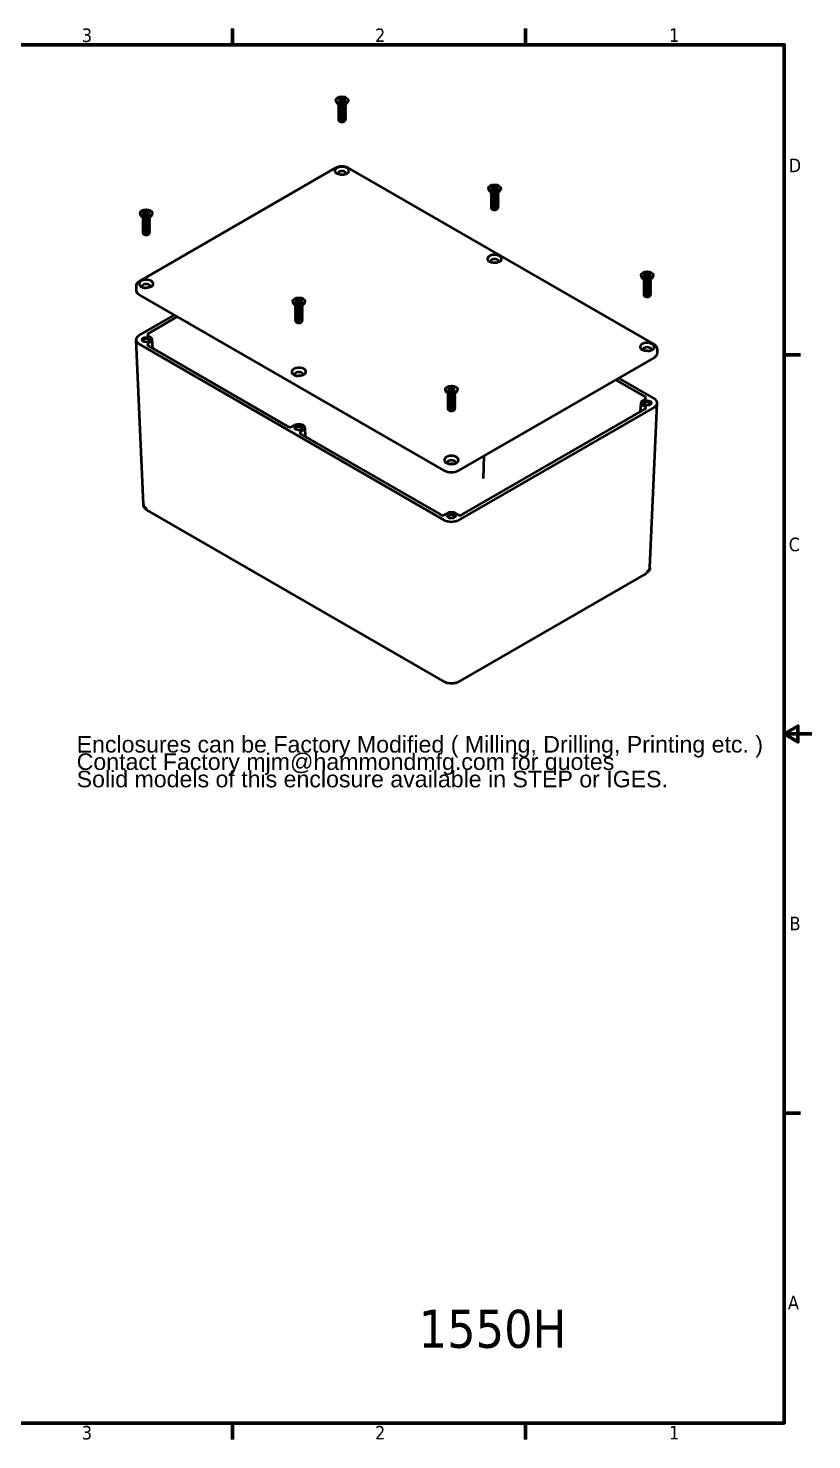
# Model space of a CAD drawing. Header units: millimetres. Extents: x 3 to 1148, y 20 to 725.
# Drawn here: x 763 to 1148, y 26 to 719 of the extents above; entities that cross this region are included whole.
import ezdxf

# ---------------------------------------------------------------- set-up
doc = ezdxf.new("R2010")
doc.units = ezdxf.units.MM
doc.header["$LTSCALE"] = 1.333333
for name, color, linetype, lineweight in [('Border (ANSI)', 7, 'Continuous', 70), ('Symbol (ANSI)', 7, 'Continuous', 25), ('Visible (ANSI)', 7, 'Continuous', 50)]:
    doc.layers.add(name, color=color, linetype=linetype, lineweight=lineweight)
doc.styles.add('Note Text (ANSI)', font='TAHOMA.TTF')

# ---------------------------------------------------------------- blocks, each defined once
blk = doc.blocks.new('Borders Default Border')
at = {"layer": 'Border (ANSI)'}
for p, q in [((647.7, 533.4), (647.7, 539.42)), ((755.65, 533.4), (755.65, 539.42)), ((850.9, 419.1), (856.92, 419.1)), ((850.9, 139.7), (856.92, 139.7)), ((647.7, 25.4), (647.7, 19.38)), ((755.65, 25.4), (755.65, 19.38))]:
    blk.add_line(p, q, dxfattribs=at)
at = {"layer": 'Border (ANSI)', "flags": 128}
for points in [[(12.7, 25.4), (12.7, 533.4), (850.9, 533.4), (850.9, 25.4), (12.7, 25.4)], [(861.06, 279.4), (850.9, 279.4), (855.98, 282.33), (855.98, 276.47), (850.9, 279.4)]]:
    blk.add_lwpolyline(points, dxfattribs=at)
at = {"layer": 'Border (ANSI)', "char_height": 5, "attachment_point": 7, "style": 'Note Text (ANSI)'}
for s, insert in [('3', (592.17, 534.31)), ('2', (700.16, 534.42)), ('1', (808.5, 534.42)), ('D', (852.58, 486.45)), ('C', (852.57, 346.66)), ('B', (852.89, 207.05)), ('A', (852.29, 67.35)), ('3', (592.17, 19.28)), ('2', (700.16, 19.38)), ('1', (808.5, 19.38))]:
    blk.add_mtext(s, dxfattribs=dict(at, insert=insert))

msp = doc.modelspace()

# ---------------------------------------------------------------- linework, layer by layer
at = {"layer": 'Visible (ANSI)'}
for p, q in [((914.316, 683.993), (914.316, 683.581)), ((915.975, 681.756), (914.949, 682.516)), ((915.559, 684.636), (916.202, 685.007)), ((916.672, 683.993), (915.559, 684.636)), ((915.559, 683.35), (916.672, 683.993)), ((916.202, 682.978), (915.559, 683.35)), ((915.616, 681.706), (915.616, 681.553)), ((915.616, 681.227), (915.616, 681.074)), ((915.616, 680.747), (915.616, 680.594)), ((915.616, 680.267), (915.616, 680.114)), ((915.616, 679.788), (915.616, 679.634)), ((916.202, 685.007), (917.316, 684.364)), ((916.202, 685.007), (916.611, 684.028)), ((917.316, 683.621), (916.202, 682.978)), ((916.79, 683.318), (916.672, 683.993)), ((916.706, 683.801), (916.885, 683.372)), ((917.316, 684.364), (918.429, 685.007)), ((917.316, 684.364), (917.316, 683.621)), ((918.429, 682.978), (917.316, 683.621)), ((917.926, 683.801), (917.747, 683.372)), ((917.841, 683.318), (917.959, 683.993)), ((919.073, 684.636), (917.959, 683.993)), ((917.959, 683.993), (919.073, 683.35)), ((918.429, 685.007), (918.02, 684.028)), ((918.429, 685.007), (919.073, 684.636)), ((919.073, 683.35), (918.429, 682.978)), ((918.657, 681.756), (919.682, 682.516)), ((919.016, 681.706), (919.016, 681.553)), ((919.016, 681.227), (919.016, 681.074)), ((919.016, 680.747), (919.016, 680.594)), ((919.016, 680.267), (919.016, 680.114)), ((919.016, 679.788), (919.016, 679.634)), ((920.316, 683.993), (920.316, 683.581)), ((915.616, 679.308), (915.616, 679.155)), ((915.616, 678.828), (915.616, 678.675)), ((915.616, 678.349), (915.616, 678.195)), ((915.616, 677.869), (915.616, 677.716)), ((915.616, 677.389), (915.616, 677.236)), ((915.616, 676.91), (915.616, 676.756)), ((915.616, 676.43), (915.616, 676.277)), ((915.616, 675.95), (915.616, 675.797)), ((915.616, 675.47), (915.616, 675.317)), ((915.616, 674.991), (915.616, 674.838)), ((915.616, 674.511), (915.616, 674.358)), ((919.016, 679.308), (919.016, 679.155)), ((919.016, 678.828), (919.016, 678.675)), ((919.016, 678.349), (919.016, 678.195)), ((919.016, 677.869), (919.016, 677.716)), ((919.016, 677.389), (919.016, 677.236)), ((919.016, 676.91), (919.016, 676.756)), ((919.016, 676.43), (919.016, 676.277)), ((919.016, 675.95), (919.016, 675.797)), ((919.016, 675.47), (919.016, 675.317)), ((919.016, 674.991), (919.016, 674.838)), ((919.016, 674.511), (919.016, 674.358)), ((914.195, 650.755), (818.106, 595.278)), ((1070.266, 564.251), (920.436, 650.755)), ((989.269, 640.718), (989.269, 640.306)), ((990.928, 638.482), (989.903, 639.242)), ((990.512, 641.361), (991.155, 641.733)), ((991.626, 640.718), (990.512, 641.361)), ((990.512, 640.075), (991.626, 640.718)), ((991.155, 639.704), (990.512, 640.075)), ((990.569, 638.432), (990.569, 638.279)), ((991.155, 641.733), (992.269, 641.09)), ((991.155, 641.733), (991.564, 640.754)), ((992.269, 640.347), (991.155, 639.704)), ((991.744, 640.043), (991.626, 640.718)), ((991.659, 640.527), (991.838, 640.098)), ((992.269, 641.09), (993.383, 641.733)), ((992.269, 641.09), (992.269, 640.347)), ((993.383, 639.704), (992.269, 640.347)), ((992.879, 640.527), (992.7, 640.098)), ((992.794, 640.043), (992.913, 640.718)), ((994.026, 641.361), (992.913, 640.718)), ((992.913, 640.718), (994.026, 640.075)), ((993.383, 641.733), (992.974, 640.754)), ((993.383, 641.733), (994.026, 641.361)), ((994.026, 640.075), (993.383, 639.704)), ((993.61, 638.482), (994.635, 639.242)), ((993.969, 638.432), (993.969, 638.279)), ((995.269, 640.718), (995.269, 640.306)), ((990.569, 637.952), (990.569, 637.799)), ((990.569, 637.473), (990.569, 637.319)), ((990.569, 636.993), (990.569, 636.84)), ((990.569, 636.513), (990.569, 636.36)), ((990.569, 636.034), (990.569, 635.88)), ((990.569, 635.554), (990.569, 635.401)), ((990.569, 635.074), (990.569, 634.921)), ((990.569, 634.595), (990.569, 634.441)), ((990.569, 634.115), (990.569, 633.962)), ((990.569, 633.635), (990.569, 633.482)), ((990.569, 633.156), (990.569, 633.002)), ((990.569, 632.676), (990.569, 632.523)), ((990.569, 632.196), (990.569, 632.043)), ((990.569, 631.716), (990.569, 631.563)), ((990.569, 631.237), (990.569, 631.084)), ((993.969, 637.952), (993.969, 637.799)), ((993.969, 637.473), (993.969, 637.319)), ((993.969, 636.993), (993.969, 636.84)), ((993.969, 636.513), (993.969, 636.36)), ((993.969, 636.034), (993.969, 635.88)), ((993.969, 635.554), (993.969, 635.401)), ((993.969, 635.074), (993.969, 634.921)), ((993.969, 634.595), (993.969, 634.441)), ((993.969, 634.115), (993.969, 633.962)), ((993.969, 633.635), (993.969, 633.482)), ((993.969, 633.156), (993.969, 633.002)), ((993.969, 632.676), (993.969, 632.523)), ((993.969, 632.196), (993.969, 632.043)), ((993.969, 631.716), (993.969, 631.563)), ((993.969, 631.237), (993.969, 631.084)), ((818.149, 628.471), (818.149, 628.059)), ((819.808, 626.234), (818.783, 626.994)), ((819.392, 629.114), (820.036, 629.485)), ((820.506, 628.471), (819.392, 629.114)), ((819.392, 627.828), (820.506, 628.471)), ((820.036, 627.456), (819.392, 627.828)), ((819.449, 626.185), (819.449, 626.031)), ((819.449, 625.705), (819.449, 625.552)), ((819.449, 625.225), (819.449, 625.072)), ((819.449, 624.746), (819.449, 624.592)), ((820.036, 629.485), (821.149, 628.842)), ((820.036, 629.485), (820.445, 628.506)), ((821.149, 628.099), (820.036, 627.456)), ((820.624, 627.796), (820.506, 628.471)), ((820.539, 628.28), (820.718, 627.851)), ((821.149, 628.842), (822.263, 629.485)), ((821.149, 628.842), (821.149, 628.099)), ((822.263, 627.456), (821.149, 628.099)), ((821.759, 628.28), (821.58, 627.851)), ((821.675, 627.796), (821.793, 628.471)), ((822.906, 629.114), (821.793, 628.471)), ((821.793, 628.471), (822.906, 627.828)), ((822.263, 629.485), (821.854, 628.506)), ((822.263, 629.485), (822.906, 629.114)), ((822.906, 627.828), (822.263, 627.456)), ((822.49, 626.234), (823.516, 626.994)), ((822.849, 626.185), (822.849, 626.031)), ((822.849, 625.705), (822.849, 625.552)), ((822.849, 625.225), (822.849, 625.072)), ((822.849, 624.746), (822.849, 624.592)), ((824.149, 628.471), (824.149, 628.059)), ((819.449, 624.266), (819.449, 624.113)), ((819.449, 623.786), (819.449, 623.633)), ((819.449, 623.307), (819.449, 623.153)), ((819.449, 622.827), (819.449, 622.674)), ((819.449, 622.347), (819.449, 622.194)), ((819.449, 621.867), (819.449, 621.714)), ((819.449, 621.388), (819.449, 621.235)), ((819.449, 620.908), (819.449, 620.755)), ((819.449, 620.428), (819.449, 620.275)), ((819.449, 619.949), (819.449, 619.795)), ((819.449, 619.469), (819.449, 619.316)), ((819.449, 618.989), (819.449, 618.836)), ((822.849, 624.266), (822.849, 624.113)), ((822.849, 623.786), (822.849, 623.633)), ((822.849, 623.307), (822.849, 623.153)), ((822.849, 622.827), (822.849, 622.674)), ((822.849, 622.347), (822.849, 622.194)), ((822.849, 621.867), (822.849, 621.714)), ((822.849, 621.388), (822.849, 621.235)), ((822.849, 620.908), (822.849, 620.755)), ((822.849, 620.428), (822.849, 620.275)), ((822.849, 619.949), (822.849, 619.795)), ((822.849, 619.469), (822.849, 619.316)), ((822.849, 618.989), (822.849, 618.836)), ((1064.222, 598), (1064.222, 597.588)), ((1065.465, 598.643), (1066.109, 599.014)), ((1066.579, 598), (1065.465, 598.643)), ((1065.465, 597.357), (1066.579, 598)), ((1066.109, 596.985), (1065.465, 597.357)), ((1066.109, 599.014), (1067.222, 598.371)), ((1066.109, 599.014), (1066.518, 598.035)), ((1067.222, 597.628), (1066.109, 596.985)), ((1066.697, 597.325), (1066.579, 598)), ((1066.612, 597.808), (1066.792, 597.379)), ((1067.222, 598.371), (1068.336, 599.014)), ((1067.222, 598.371), (1067.222, 597.628)), ((1068.336, 596.985), (1067.222, 597.628)), ((1067.832, 597.808), (1067.653, 597.379)), ((1067.748, 597.325), (1067.866, 598)), ((1068.98, 598.643), (1067.866, 598)), ((1067.866, 598), (1068.98, 597.357)), ((1068.336, 599.014), (1067.927, 598.035)), ((1068.336, 599.014), (1068.98, 598.643)), ((1068.98, 597.357), (1068.336, 596.985)), ((1070.222, 598), (1070.222, 597.588)), ((816.23, 592.458), (816.15, 590.683)), ((1065.881, 595.763), (1064.856, 596.523)), ((1065.522, 595.713), (1065.522, 595.56)), ((1065.522, 595.234), (1065.522, 595.081)), ((1065.522, 594.754), (1065.522, 594.601)), ((1065.522, 594.274), (1065.522, 594.121)), ((1065.522, 593.795), (1065.522, 593.641)), ((1065.522, 593.315), (1065.522, 593.162)), ((1065.522, 592.835), (1065.522, 592.682)), ((1065.522, 592.356), (1065.522, 592.202)), ((1065.522, 591.876), (1065.522, 591.723)), ((1065.522, 591.396), (1065.522, 591.243)), ((1065.522, 590.917), (1065.522, 590.763)), ((1065.522, 590.437), (1065.522, 590.284)), ((1065.522, 589.957), (1065.522, 589.804)), ((1068.563, 595.763), (1069.589, 596.523)), ((1068.922, 595.713), (1068.922, 595.56)), ((1068.922, 595.234), (1068.922, 595.081)), ((1068.922, 594.754), (1068.922, 594.601)), ((1068.922, 594.274), (1068.922, 594.121)), ((1068.922, 593.795), (1068.922, 593.641)), ((1068.922, 593.315), (1068.922, 593.162)), ((1068.922, 592.835), (1068.922, 592.682)), ((1068.922, 592.356), (1068.922, 592.202)), ((1068.922, 591.876), (1068.922, 591.723)), ((1068.922, 591.396), (1068.922, 591.243)), ((1068.922, 590.917), (1068.922, 590.763)), ((1068.922, 590.437), (1068.922, 590.284)), ((1068.922, 589.957), (1068.922, 589.804)), ((967.522, 502.017), (817.612, 588.567)), ((893.103, 585.196), (893.103, 584.785)), ((894.762, 582.96), (893.736, 583.72)), ((894.345, 585.839), (894.989, 586.211)), ((895.459, 585.196), (894.345, 585.839)), ((894.345, 584.553), (895.459, 585.196)), ((894.989, 584.182), (894.345, 584.553)), ((894.403, 582.91), (894.403, 582.757)), ((894.989, 586.211), (896.103, 585.568)), ((894.989, 586.211), (895.398, 585.232)), ((896.103, 584.825), (894.989, 584.182)), ((895.577, 584.522), (895.459, 585.196)), ((895.493, 585.005), (895.672, 584.576)), ((896.103, 585.568), (897.216, 586.211)), ((896.103, 585.568), (896.103, 584.825)), ((897.216, 584.182), (896.103, 584.825)), ((896.713, 585.005), (896.533, 584.576)), ((896.628, 584.522), (896.746, 585.196)), ((897.86, 585.839), (896.746, 585.196)), ((896.746, 585.196), (897.86, 584.553)), ((897.216, 586.211), (896.807, 585.232)), ((897.216, 586.211), (897.86, 585.839)), ((897.86, 584.553), (897.216, 584.182)), ((897.443, 582.96), (898.469, 583.72)), ((897.803, 582.91), (897.803, 582.757)), ((899.103, 585.196), (899.103, 584.785)), ((1065.522, 589.477), (1065.522, 589.324)), ((1065.522, 588.998), (1065.522, 588.845)), ((1065.522, 588.518), (1065.522, 588.365)), ((1068.922, 589.477), (1068.922, 589.324)), ((1068.922, 588.998), (1068.922, 588.845)), ((1068.922, 588.518), (1068.922, 588.365)), ((817.612, 568.301), (835.163, 578.434)), ((836.577, 577.618), (822.21, 569.323)), ((894.403, 582.431), (894.403, 582.277)), ((894.403, 581.951), (894.403, 581.798)), ((894.403, 581.471), (894.403, 581.318)), ((894.403, 580.992), (894.403, 580.838)), ((894.403, 580.512), (894.403, 580.359)), ((894.403, 580.032), (894.403, 579.879)), ((894.403, 579.553), (894.403, 579.399)), ((894.403, 579.073), (894.403, 578.92)), ((894.403, 578.593), (894.403, 578.44)), ((894.403, 578.113), (894.403, 577.96)), ((894.403, 577.634), (894.403, 577.481)), ((894.403, 577.154), (894.403, 577.001)), ((894.403, 576.674), (894.403, 576.521)), ((894.403, 576.195), (894.403, 576.041)), ((897.803, 582.431), (897.803, 582.277)), ((897.803, 581.951), (897.803, 581.798)), ((897.803, 581.471), (897.803, 581.318)), ((897.803, 580.992), (897.803, 580.838)), ((897.803, 580.512), (897.803, 580.359)), ((897.803, 580.032), (897.803, 579.879)), ((897.803, 579.553), (897.803, 579.399)), ((897.803, 579.073), (897.803, 578.92)), ((897.803, 578.593), (897.803, 578.44)), ((897.803, 578.113), (897.803, 577.96)), ((897.803, 577.634), (897.803, 577.481)), ((897.803, 577.154), (897.803, 577.001)), ((897.803, 576.674), (897.803, 576.521)), ((897.803, 576.195), (897.803, 576.041)), ((894.403, 575.715), (894.403, 575.562)), ((897.803, 575.715), (897.803, 575.562)), ((819.819, 485.292), (816.15, 566.185)), ((967.522, 477.67), (817.612, 564.22)), ((822.21, 568.098), (823.271, 567.485)), ((823.271, 565.037), (822.21, 564.424)), ((822.21, 563.199), (890.8, 523.599)), ((824.346, 561.966), (824.149, 566.306)), ((1070.759, 557.54), (974.59, 502.017)), ((1072.141, 561.431), (1072.222, 559.656)), ((968.056, 541.922), (968.056, 541.51)), ((969.299, 542.565), (969.942, 542.937)), ((970.412, 541.922), (969.299, 542.565)), ((969.299, 541.279), (970.412, 541.922)), ((969.942, 540.908), (969.299, 541.279)), ((969.942, 542.937), (971.056, 542.294)), ((969.942, 542.937), (970.351, 541.957)), ((971.056, 541.551), (969.942, 540.908)), ((970.531, 541.247), (970.412, 541.922)), ((970.446, 541.731), (970.625, 541.302)), ((971.056, 542.294), (972.17, 542.937)), ((971.056, 542.294), (971.056, 541.551)), ((972.17, 540.908), (971.056, 541.551)), ((971.666, 541.731), (971.487, 541.302)), ((971.581, 541.247), (971.699, 541.922)), ((972.813, 542.565), (971.699, 541.922)), ((971.699, 541.922), (972.813, 541.279)), ((972.17, 542.937), (971.76, 541.957)), ((972.17, 542.937), (972.813, 542.565)), ((972.813, 541.279), (972.17, 540.908)), ((974.056, 541.922), (974.056, 541.51)), ((1066.162, 538.296), (1051.795, 546.591)), ((1053.209, 547.407), (1070.759, 537.275)), ((969.715, 539.686), (968.69, 540.446)), ((969.356, 539.636), (969.356, 539.483)), ((969.356, 539.156), (969.356, 539.003)), ((969.356, 538.677), (969.356, 538.523)), ((969.356, 538.197), (969.356, 538.044)), ((969.356, 537.717), (969.356, 537.564)), ((969.356, 537.238), (969.356, 537.084)), ((969.356, 536.758), (969.356, 536.605)), ((969.356, 536.278), (969.356, 536.125)), ((969.356, 535.799), (969.356, 535.645)), ((969.356, 535.319), (969.356, 535.166)), ((969.356, 534.839), (969.356, 534.686)), ((969.356, 534.359), (969.356, 534.206)), ((972.397, 539.686), (973.422, 540.446)), ((972.756, 539.636), (972.756, 539.483)), ((972.756, 539.156), (972.756, 539.003)), ((972.756, 538.677), (972.756, 538.523)), ((972.756, 538.197), (972.756, 538.044)), ((972.756, 537.717), (972.756, 537.564)), ((972.756, 537.238), (972.756, 537.084)), ((972.756, 536.758), (972.756, 536.605)), ((972.756, 536.278), (972.756, 536.125)), ((972.756, 535.799), (972.756, 535.645)), ((972.756, 535.319), (972.756, 535.166)), ((972.756, 534.839), (972.756, 534.686)), ((972.756, 534.359), (972.756, 534.206)), ((1064.026, 530.939), (1064.223, 535.279)), ((1065.1, 536.458), (1066.162, 537.071)), ((1068.553, 454.265), (1072.222, 535.159)), ((969.356, 533.88), (969.356, 533.726)), ((969.356, 533.4), (969.356, 533.247)), ((969.356, 532.92), (969.356, 532.767)), ((969.356, 532.441), (969.356, 532.287)), ((972.756, 533.88), (972.756, 533.726)), ((972.756, 533.4), (972.756, 533.247)), ((972.756, 532.92), (972.756, 532.767)), ((972.756, 532.441), (972.756, 532.287)), ((1070.759, 533.194), (974.59, 477.67)), ((976.359, 480.324), (1066.162, 532.172)), ((1066.162, 533.397), (1065.1, 534.01)), ((892.92, 523.599), (893.981, 524.211)), ((898.224, 521.762), (897.163, 521.149)), ((899.102, 523.019), (899.24, 518.726)), ((897.163, 519.925), (965.753, 480.324)), ((987.046, 509.208), (986.69, 498.132)), ((967.935, 398.039), (821.694, 482.471)), ((967.874, 480.324), (968.935, 480.937)), ((973.176, 480.937), (974.238, 480.324)), ((1066.677, 451.445), (974.176, 398.039))]:
    msp.add_line(p, q, dxfattribs=at)
for centre, major_axis in [((917.316, 683.993), (-3, 0)), ((992.269, 640.718), (-3, 0)), ((821.149, 628.471), (-3, 0)), ((1067.222, 598), (-3, 0)), ((896.103, 585.196), (-3, 0)), ((821.149, 566.261), (-2, 0)), ((971.056, 541.922), (-3, 0)), ((1067.222, 535.234), (-2, 0)), ((896.103, 522.987), (-2, 0)), ((971.056, 479.712), (-2, 0))]:
    msp.add_ellipse(centre, major_axis=major_axis, ratio=0.5773503, dxfattribs=at)
for centre, major_axis, ratio, start_param, end_param in [((917.316, 683.581), (-3, 0), 0.5773503, 0, 3.1415927), ((917.316, 681.706), (-1.7, 0), 0.5773503, 6.1161065, 9.5918568), ((917.316, 681.227), (-1.7, 0), 0.5773503, 6.1161065, 9.5918568), ((917.316, 680.747), (-1.7, 0), 0.5773503, 6.1161065, 9.5918568), ((917.316, 680.267), (-1.7, 0), 0.5773503, 6.1161065, 9.5918568), ((917.316, 679.788), (-1.7, 0), 0.5773503, 6.1161065, 9.5918568), ((917.316, 682.033), (-1.7, 0), 0.5773503, 0.0108741, 3.1307185), ((917.316, 681.553), (-1.7, 0), 0.5773503, 0, 3.1415927), ((917.316, 681.074), (-1.7, 0), 0.5773503, 0, 3.1415927), ((917.316, 680.594), (-1.7, 0), 0.5773503, 0, 3.1415927), ((917.316, 680.114), (-1.7, 0), 0.5773503, 0, 3.1415927), ((917.316, 682.36), (1.7, 0), 0.5773503, 3.803571, 5.6212069), ((917.316, 679.308), (-1.7, 0), 0.5773503, 6.1161065, 9.5918568), ((917.316, 678.828), (-1.7, 0), 0.5773503, 6.1161065, 9.5918568), ((917.316, 678.349), (-1.7, 0), 0.5773503, 6.1161065, 9.5918568), ((917.316, 677.869), (-1.7, 0), 0.5773503, 6.1161065, 9.5918568), ((917.316, 677.389), (-1.7, 0), 0.5773503, 6.1161065, 9.5918568), ((917.316, 676.91), (-1.7, 0), 0.5773503, 6.1161065, 9.5918568), ((917.316, 676.43), (-1.7, 0), 0.5773503, 6.1161065, 9.5918568), ((917.316, 675.95), (-1.7, 0), 0.5773503, 6.1161065, 9.5918568), ((917.316, 675.47), (-1.7, 0), 0.5773503, 6.1161065, 9.5918568), ((917.316, 674.991), (-1.7, 0), 0.5773503, 6.1161065, 9.5918568), ((917.316, 674.511), (-1.7, 0), 0.5773503, 6.1161065, 9.5918568), ((917.316, 679.634), (-1.7, 0), 0.5773503, 0, 3.1415927), ((917.316, 679.155), (-1.7, 0), 0.5773503, 0, 3.1415927), ((917.316, 678.675), (-1.7, 0), 0.5773503, 0, 3.1415927), ((917.316, 678.195), (-1.7, 0), 0.5773503, 0, 3.1415927), ((917.316, 677.716), (-1.7, 0), 0.5773503, 0, 3.1415927), ((917.316, 677.236), (-1.7, 0), 0.5773503, 0, 3.1415927), ((917.316, 676.756), (-1.7, 0), 0.5773503, 0, 3.1415927), ((917.316, 676.277), (-1.7, 0), 0.5773503, 0, 3.1415927), ((917.316, 675.797), (-1.7, 0), 0.5773503, 0, 3.1415927), ((917.316, 675.317), (-1.7, 0), 0.5773503, 0, 3.1415927), ((917.316, 674.838), (-1.7, 0), 0.5773503, 0, 3.1415927), ((917.316, 674.358), (-1.7, 0), 0.5773503, 0, 3.1415927), ((917.316, 649.272), (-3.487, 0), 0.5773503, 6.2188262, 6.7037196), ((917.316, 649.272), (-3.487, 0), 0.5773503, 5.9808932, 6.2188262), ((917.316, 649.272), (-3.487, 0), 0.5773503, 5.5125639, 5.9808932), ((917.316, 649.272), (-3.487, 0), 0.5773503, 3.9122141, 5.4977871), ((917.316, 647.923), (2.05, 0), 0.5773503, 6.0525522, 9.6554111), ((917.316, 646.129), (2.05, 0), 0.5773503, 1.4816968, 1.6598958), ((917.316, 649.272), (3.487, 0), 0.5773503, 0.3022923, 0.7706214), ((917.316, 649.272), (3.487, 0), 0.5773503, 5.862651, 6.3475444), ((917.316, 649.272), (3.487, 0), 0.5773503, 0.0643591, 0.3022923), ((992.269, 640.306), (-3, 0), 0.5773503, 0, 3.1415927), ((992.269, 638.432), (-1.7, 0), 0.5773503, 6.1161065, 9.5918568), ((992.269, 638.759), (-1.7, 0), 0.5773503, 0.0108741, 3.1307185), ((992.269, 638.279), (-1.7, 0), 0.5773503, 0, 3.1415927), ((992.269, 639.085), (1.7, 0), 0.5773503, 3.803571, 5.6212069), ((992.269, 637.952), (-1.7, 0), 0.5773503, 6.1161065, 9.5918568), ((992.269, 637.473), (-1.7, 0), 0.5773503, 6.1161065, 9.5918568), ((992.269, 636.993), (-1.7, 0), 0.5773503, 6.1161065, 9.5918568), ((992.269, 636.513), (-1.7, 0), 0.5773503, 6.1161065, 9.5918568), ((992.269, 636.034), (-1.7, 0), 0.5773503, 6.1161065, 9.5918568), ((992.269, 635.554), (-1.7, 0), 0.5773503, 6.1161065, 9.5918568), ((992.269, 635.074), (-1.7, 0), 0.5773503, 6.1161065, 9.5918568), ((992.269, 634.595), (-1.7, 0), 0.5773503, 6.1161065, 9.5918568), ((992.269, 634.115), (-1.7, 0), 0.5773503, 6.1161065, 9.5918568), ((992.269, 633.635), (-1.7, 0), 0.5773503, 6.1161065, 9.5918568), ((992.269, 633.156), (-1.7, 0), 0.5773503, 6.1161065, 9.5918568), ((992.269, 632.676), (-1.7, 0), 0.5773503, 6.1161065, 9.5918568), ((992.269, 632.196), (-1.7, 0), 0.5773503, 6.1161065, 9.5918568), ((992.269, 631.716), (-1.7, 0), 0.5773503, 6.1161065, 9.5918568), ((992.269, 631.237), (-1.7, 0), 0.5773503, 6.1161065, 9.5918568), ((992.269, 637.799), (-1.7, 0), 0.5773503, 0, 3.1415927), ((992.269, 637.319), (-1.7, 0), 0.5773503, 0, 3.1415927), ((992.269, 636.84), (-1.7, 0), 0.5773503, 0, 3.1415927), ((992.269, 636.36), (-1.7, 0), 0.5773503, 0, 3.1415927), ((992.269, 635.88), (-1.7, 0), 0.5773503, 0, 3.1415927), ((992.269, 635.401), (-1.7, 0), 0.5773503, 0, 3.1415927), ((992.269, 634.921), (-1.7, 0), 0.5773503, 0, 3.1415927), ((992.269, 634.441), (-1.7, 0), 0.5773503, 0, 3.1415927), ((992.269, 633.962), (-1.7, 0), 0.5773503, 0, 3.1415927), ((992.269, 633.482), (-1.7, 0), 0.5773503, 0, 3.1415927), ((992.269, 633.002), (-1.7, 0), 0.5773503, 0, 3.1415927), ((992.269, 632.523), (-1.7, 0), 0.5773503, 0, 3.1415927), ((992.269, 632.043), (-1.7, 0), 0.5773503, 0, 3.1415927), ((992.269, 631.563), (-1.7, 0), 0.5773503, 0, 3.1415927), ((821.149, 628.059), (-3, 0), 0.5773503, 0, 3.1415927), ((821.149, 626.185), (-1.7, 0), 0.5773503, 6.1161065, 9.5918568), ((821.149, 625.705), (-1.7, 0), 0.5773503, 6.1161065, 9.5918568), ((821.149, 625.225), (-1.7, 0), 0.5773503, 6.1161065, 9.5918568), ((821.149, 624.746), (-1.7, 0), 0.5773503, 6.1161065, 9.5918568), ((821.149, 624.266), (-1.7, 0), 0.5773503, 6.1161065, 9.5918568), ((821.149, 626.511), (-1.7, 0), 0.5773503, 0.0108741, 3.1307185), ((821.149, 626.031), (-1.7, 0), 0.5773503, 0, 3.1415927), ((821.149, 625.552), (-1.7, 0), 0.5773503, 0, 3.1415927), ((821.149, 625.072), (-1.7, 0), 0.5773503, 0, 3.1415927), ((821.149, 624.592), (-1.7, 0), 0.5773503, 0, 3.1415927), ((821.149, 626.838), (1.7, 0), 0.5773503, 3.803571, 5.6212069), ((992.269, 631.084), (-1.7, 0), 0.5773503, 0, 3.1415927), ((821.149, 623.786), (-1.7, 0), 0.5773503, 6.1161065, 9.5918568), ((821.149, 623.307), (-1.7, 0), 0.5773503, 6.1161065, 9.5918568), ((821.149, 622.827), (-1.7, 0), 0.5773503, 6.1161065, 9.5918568), ((821.149, 622.347), (-1.7, 0), 0.5773503, 6.1161065, 9.5918568), ((821.149, 621.867), (-1.7, 0), 0.5773503, 6.1161065, 9.5918568), ((821.149, 621.388), (-1.7, 0), 0.5773503, 6.1161065, 9.5918568), ((821.149, 620.908), (-1.7, 0), 0.5773503, 6.1161065, 9.5918568), ((821.149, 620.428), (-1.7, 0), 0.5773503, 6.1161065, 9.5918568), ((821.149, 619.949), (-1.7, 0), 0.5773503, 6.1161065, 9.5918568), ((821.149, 619.469), (-1.7, 0), 0.5773503, 6.1161065, 9.5918568), ((821.149, 618.989), (-1.7, 0), 0.5773503, 6.1161065, 9.5918568), ((821.149, 624.113), (-1.7, 0), 0.5773503, 0, 3.1415927), ((821.149, 623.633), (-1.7, 0), 0.5773503, 0, 3.1415927), ((821.149, 623.153), (-1.7, 0), 0.5773503, 0, 3.1415927), ((821.149, 622.674), (-1.7, 0), 0.5773503, 0, 3.1415927), ((821.149, 622.194), (-1.7, 0), 0.5773503, 0, 3.1415927), ((821.149, 621.714), (-1.7, 0), 0.5773503, 0, 3.1415927), ((821.149, 621.235), (-1.7, 0), 0.5773503, 0, 3.1415927), ((821.149, 620.755), (-1.7, 0), 0.5773503, 0, 3.1415927), ((821.149, 620.275), (-1.7, 0), 0.5773503, 0, 3.1415927), ((821.149, 619.795), (-1.7, 0), 0.5773503, 0, 3.1415927), ((821.149, 619.316), (-1.7, 0), 0.5773503, 0, 3.1415927), ((821.149, 618.836), (-1.7, 0), 0.5773503, 0, 3.1415927), ((992.269, 605.998), (-3.487, 0), 0.5773503, 4.6480299, 6.7037196), ((992.269, 604.648), (2.05, 0), 0.5773503, 6.0525522, 9.6554111), ((992.269, 602.855), (2.05, 0), 0.5773503, 1.4816968, 1.6598958), ((992.269, 605.998), (-3.487, 0), 0.5773503, 4.410107, 4.6480299), ((992.269, 605.998), (3.487, 0), 0.5773503, 0.3023187, 1.2685144), ((992.269, 605.998), (3.487, 0), 0.5773503, 5.862651, 6.3475444), ((992.269, 605.998), (3.487, 0), 0.5773503, 0.0643591, 0.3023187), ((1067.222, 597.588), (-3, 0), 0.5773503, 0, 3.1415927), ((821.152, 590.607), (5.003, 0), 0.5769548, 3.1154306, 3.9266482), ((821.149, 593.751), (-3.487, 0), 0.5773503, 5.4977871, 7.0833602), ((821.149, 593.751), (-3.487, 0), 0.5773503, 5.0146813, 5.4830104), ((821.149, 593.751), (3.487, 0), 0.5773503, 3.9417676, 4.2623832), ((821.149, 592.401), (2.05, 0), 0.5773503, 6.0525522, 9.6877407), ((821.149, 593.751), (-3.487, 0), 0.5773503, 4.776748, 5.0146813), ((821.149, 590.607), (2.05, 0), 0.5773503, 2.0247256, 2.0247811), ((821.149, 593.751), (3.487, 0), 0.5773503, 5.862651, 7.9183407), ((821.149, 590.607), (2.05, 0), 0.5773503, 1.4816968, 1.6598958), ((1067.222, 595.713), (-1.7, 0), 0.5773503, 6.1161065, 9.5918568), ((1067.222, 595.234), (-1.7, 0), 0.5773503, 6.1161065, 9.5918568), ((1067.222, 594.754), (-1.7, 0), 0.5773503, 6.1161065, 9.5918568), ((1067.222, 594.274), (-1.7, 0), 0.5773503, 6.1161065, 9.5918568), ((1067.222, 593.795), (-1.7, 0), 0.5773503, 6.1161065, 9.5918568), ((1067.222, 593.315), (-1.7, 0), 0.5773503, 6.1161065, 9.5918568), ((1067.222, 592.835), (-1.7, 0), 0.5773503, 6.1161065, 9.5918568), ((1067.222, 592.356), (-1.7, 0), 0.5773503, 6.1161065, 9.5918568), ((1067.222, 591.876), (-1.7, 0), 0.5773503, 6.1161065, 9.5918568), ((1067.222, 591.396), (-1.7, 0), 0.5773503, 6.1161065, 9.5918568), ((1067.222, 590.917), (-1.7, 0), 0.5773503, 6.1161065, 9.5918568), ((1067.222, 590.437), (-1.7, 0), 0.5773503, 6.1161065, 9.5918568), ((1067.222, 589.957), (-1.7, 0), 0.5773503, 6.1161065, 9.5918568), ((1067.222, 589.477), (-1.7, 0), 0.5773503, 6.1161065, 9.5918568), ((1067.222, 596.04), (-1.7, 0), 0.5773503, 0.0108741, 3.1307185), ((1067.222, 595.56), (-1.7, 0), 0.5773503, 0, 3.1415927), ((1067.222, 595.081), (-1.7, 0), 0.5773503, 0, 3.1415927), ((1067.222, 594.601), (-1.7, 0), 0.5773503, 0, 3.1415927), ((1067.222, 594.121), (-1.7, 0), 0.5773503, 0, 3.1415927), ((1067.222, 593.641), (-1.7, 0), 0.5773503, 0, 3.1415927), ((1067.222, 593.162), (-1.7, 0), 0.5773503, 0, 3.1415927), ((1067.222, 592.682), (-1.7, 0), 0.5773503, 0, 3.1415927), ((1067.222, 592.202), (-1.7, 0), 0.5773503, 0, 3.1415927), ((1067.222, 591.723), (-1.7, 0), 0.5773503, 0, 3.1415927), ((1067.222, 591.243), (-1.7, 0), 0.5773503, 0, 3.1415927), ((1067.222, 590.763), (-1.7, 0), 0.5773503, 0, 3.1415927), ((1067.222, 590.284), (-1.7, 0), 0.5773503, 0, 3.1415927), ((1067.222, 589.804), (-1.7, 0), 0.5773503, 0, 3.1415927), ((1067.222, 596.367), (1.7, 0), 0.5773503, 3.803571, 5.6212069), ((896.103, 584.785), (-3, 0), 0.5773503, 0, 3.1415927), ((896.103, 582.91), (-1.7, 0), 0.5773503, 6.1161065, 9.5918568), ((896.103, 583.237), (-1.7, 0), 0.5773503, 0.0108741, 3.1307185), ((896.103, 582.757), (-1.7, 0), 0.5773503, 0, 3.1415927), ((896.103, 583.563), (1.7, 0), 0.5773503, 3.803571, 5.6212069), ((1067.222, 588.998), (-1.7, 0), 0.5773503, 6.1161065, 9.5918568), ((1067.222, 588.518), (-1.7, 0), 0.5773503, 6.1161065, 9.5918568), ((1067.222, 589.324), (-1.7, 0), 0.5773503, 0, 3.1415927), ((1067.222, 588.845), (-1.7, 0), 0.5773503, 0, 3.1415927), ((1067.222, 588.365), (-1.7, 0), 0.5773503, 0, 3.1415927), ((896.103, 582.431), (-1.7, 0), 0.5773503, 6.1161065, 9.5918568), ((896.103, 581.951), (-1.7, 0), 0.5773503, 6.1161065, 9.5918568), ((896.103, 581.471), (-1.7, 0), 0.5773503, 6.1161065, 9.5918568), ((896.103, 580.992), (-1.7, 0), 0.5773503, 6.1161065, 9.5918568), ((896.103, 580.512), (-1.7, 0), 0.5773503, 6.1161065, 9.5918568), ((896.103, 580.032), (-1.7, 0), 0.5773503, 6.1161065, 9.5918568), ((896.103, 579.553), (-1.7, 0), 0.5773503, 6.1161065, 9.5918568), ((896.103, 579.073), (-1.7, 0), 0.5773503, 6.1161065, 9.5918568), ((896.103, 578.593), (-1.7, 0), 0.5773503, 6.1161065, 9.5918568), ((896.103, 578.113), (-1.7, 0), 0.5773503, 6.1161065, 9.5918568), ((896.103, 577.634), (-1.7, 0), 0.5773503, 6.1161065, 9.5918568), ((896.103, 577.154), (-1.7, 0), 0.5773503, 6.1161065, 9.5918568), ((896.103, 576.674), (-1.7, 0), 0.5773503, 6.1161065, 9.5918568), ((896.103, 576.195), (-1.7, 0), 0.5773503, 6.1161065, 9.5918568), ((896.103, 575.715), (-1.7, 0), 0.5773503, 6.1161065, 9.5918568), ((896.103, 582.277), (-1.7, 0), 0.5773503, 0, 3.1415927), ((896.103, 581.798), (-1.7, 0), 0.5773503, 0, 3.1415927), ((896.103, 581.318), (-1.7, 0), 0.5773503, 0, 3.1415927), ((896.103, 580.838), (-1.7, 0), 0.5773503, 0, 3.1415927), ((896.103, 580.359), (-1.7, 0), 0.5773503, 0, 3.1415927), ((896.103, 579.879), (-1.7, 0), 0.5773503, 0, 3.1415927), ((896.103, 579.399), (-1.7, 0), 0.5773503, 0, 3.1415927), ((896.103, 578.92), (-1.7, 0), 0.5773503, 0, 3.1415927), ((896.103, 578.44), (-1.7, 0), 0.5773503, 0, 3.1415927), ((896.103, 577.96), (-1.7, 0), 0.5773503, 0, 3.1415927), ((896.103, 577.481), (-1.7, 0), 0.5773503, 0, 3.1415927), ((896.103, 577.001), (-1.7, 0), 0.5773503, 0, 3.1415927), ((896.103, 576.521), (-1.7, 0), 0.5773503, 0, 3.1415927), ((896.103, 576.041), (-1.7, 0), 0.5773503, 0, 3.1415927), ((823.271, 568.71), (1.501, 0), 0.5769548, 2.3565371, 3.9266482), ((896.103, 575.562), (-1.7, 0), 0.5773503, 0, 3.1415927), ((821.152, 566.261), (-5.003, 0), 0.5769548, 5.4981298, 7.0682409), ((821.149, 565.853), (1.5, 0), 0.5773503, 5.6530481, 10.0549152), ((823.271, 563.811), (1.501, 0), 0.5769548, 2.3565371, 3.9266482), ((821.148, 566.261), (-3.002, 0), 0.5769548, 2.3565371, 3.9266482), ((1067.222, 562.724), (-3.487, 0), 0.5773503, 4.6480299, 6.7037196), ((1067.222, 561.374), (2.05, 0), 0.5773503, 6.0202226, 9.6554111), ((1067.222, 562.724), (-3.487, 0), 0.5773503, 4.4100969, 4.6480299), ((1067.222, 562.724), (-3.487, 0), 0.5773503, 3.9417676, 4.4100969), ((1067.222, 562.724), (3.487, 0), 0.5773503, 5.4977871, 7.0833602), ((1067.222, 559.58), (2.05, 0), 0.5773503, 1.4816968, 1.6598958), ((1067.222, 559.58), (2.05, 0), 0.5773503, 1.116809, 1.1168612), ((1067.222, 562.724), (3.487, 0), 0.5773503, 5.1623998, 5.4830104), ((1067.22, 559.58), (5.003, 0), 0.5769548, 5.4981298, 6.3093473), ((896.103, 550.476), (3.487, 0), 0.5773503, 5.862651, 9.489137), ((896.103, 550.476), (-3.487, 0), 0.5773503, 0.0643591, 0.3023187), ((896.103, 550.476), (-3.487, 0), 0.5773503, 0.3023187, 1.1208209), ((896.103, 549.127), (2.05, 0), 0.5773503, 6.0525522, 9.6877412), ((896.103, 549.127), (2.05, 0), 0.5773503, 3.7598404, 3.7598908), ((896.103, 547.333), (2.05, 0), 0.5773503, 2.0246872, 2.0248127), ((896.103, 547.333), (2.05, 0), 0.5773503, 1.4816968, 1.6598958), ((971.056, 541.51), (-3, 0), 0.5773503, 0, 3.1415927), ((971.056, 539.636), (-1.7, 0), 0.5773503, 6.1161065, 9.5918568), ((971.056, 539.156), (-1.7, 0), 0.5773503, 6.1161065, 9.5918568), ((971.056, 538.677), (-1.7, 0), 0.5773503, 6.1161065, 9.5918568), ((971.056, 538.197), (-1.7, 0), 0.5773503, 6.1161065, 9.5918568), ((971.056, 537.717), (-1.7, 0), 0.5773503, 6.1161065, 9.5918568), ((971.056, 537.238), (-1.7, 0), 0.5773503, 6.1161065, 9.5918568), ((971.056, 536.758), (-1.7, 0), 0.5773503, 6.1161065, 9.5918568), ((971.056, 536.278), (-1.7, 0), 0.5773503, 6.1161065, 9.5918568), ((971.056, 535.799), (-1.7, 0), 0.5773503, 6.1161065, 9.5918568), ((971.056, 535.319), (-1.7, 0), 0.5773503, 6.1161065, 9.5918568), ((971.056, 534.839), (-1.7, 0), 0.5773503, 6.1161065, 9.5918568), ((971.056, 534.359), (-1.7, 0), 0.5773503, 6.1161065, 9.5918568), ((971.056, 539.962), (-1.7, 0), 0.5773503, 0.0108741, 3.1307185), ((971.056, 539.483), (-1.7, 0), 0.5773503, 0, 3.1415927), ((971.056, 539.003), (-1.7, 0), 0.5773503, 0, 3.1415927), ((971.056, 538.523), (-1.7, 0), 0.5773503, 0, 3.1415927), ((971.056, 538.044), (-1.7, 0), 0.5773503, 0, 3.1415927), ((971.056, 537.564), (-1.7, 0), 0.5773503, 0, 3.1415927), ((971.056, 537.084), (-1.7, 0), 0.5773503, 0, 3.1415927), ((971.056, 536.605), (-1.7, 0), 0.5773503, 0, 3.1415927), ((971.056, 536.125), (-1.7, 0), 0.5773503, 0, 3.1415927), ((971.056, 535.645), (-1.7, 0), 0.5773503, 0, 3.1415927), ((971.056, 535.166), (-1.7, 0), 0.5773503, 0, 3.1415927), ((971.056, 534.686), (-1.7, 0), 0.5773503, 0, 3.1415927), ((971.056, 534.206), (-1.7, 0), 0.5773503, 0, 3.1415927), ((971.056, 540.289), (1.7, 0), 0.5773503, 3.803571, 5.6212069), ((1067.224, 535.234), (-3.002, 0), 0.5769548, 5.4981298, 7.0682409), ((1067.222, 534.826), (1.5, 0), 0.5773503, 5.6530481, 10.0549152), ((1065.1, 537.684), (1.501, 0), 0.5769548, 5.4981298, 7.0682409), ((1067.22, 535.234), (-5.003, 0), 0.5769548, 2.3565371, 3.9266482), ((971.056, 533.88), (-1.7, 0), 0.5773503, 6.1161065, 9.5918568), ((971.056, 533.4), (-1.7, 0), 0.5773503, 6.1161065, 9.5918568), ((971.056, 532.92), (-1.7, 0), 0.5773503, 6.1161065, 9.5918568), ((971.056, 532.441), (-1.7, 0), 0.5773503, 6.1161065, 9.5918568), ((971.056, 533.726), (-1.7, 0), 0.5773503, 0, 3.1415927), ((971.056, 533.247), (-1.7, 0), 0.5773503, 0, 3.1415927), ((971.056, 532.767), (-1.7, 0), 0.5773503, 0, 3.1415927), ((971.056, 532.287), (-1.7, 0), 0.5773503, 0, 3.1415927), ((1065.1, 532.785), (1.501, 0), 0.5769548, 5.4981298, 7.0682409), ((891.86, 524.212), (1.5, 0), 0.577746, 3.9273334, 5.4974445), ((896.103, 522.987), (3, 0), 0.5773503, 5.4977871, 8.6393798), ((896.103, 522.578), (1.5, 0), 0.5773503, 5.6530481, 10.0549152), ((898.225, 520.537), (1.501, 0), 0.5769548, 2.3565371, 3.9266482), ((971.056, 507.202), (3.487, 0), 0.5773503, 6.2188262, 9.489137), ((971.056, 507.202), (-3.487, 0), 0.5773503, 0.0643591, 0.3022923), ((971.056, 507.202), (-3.487, 0), 0.5773503, 0.3022923, 0.7706214), ((971.056, 505.852), (2.05, 0), 0.5773503, 6.0202224, 9.687746), ((971.056, 507.202), (3.487, 0), 0.5773503, 5.5125639, 5.9808932), ((971.056, 507.202), (3.487, 0), 0.5773503, 5.9808932, 6.2188262), ((971.056, 504.06), (5, 0), 0.577746, 3.9273334, 5.4974445), ((971.056, 507.202), (3.487, 0), 0.5773503, 3.9122141, 5.4977871), ((971.056, 504.058), (2.05, 0), 0.5773503, 1.3319308, 1.8097358), ((966.813, 480.937), (1.5, 0), 0.577746, 3.9273334, 5.4974445), ((971.056, 479.711), (3, 0), 0.577746, 0.7857408, 2.3558519), ((971.056, 479.304), (1.5, 0), 0.5773503, 5.6530481, 10.0549152), ((975.298, 480.937), (1.5, 0), 0.577746, 3.9273334, 5.4974445), ((971.056, 479.714), (5, 0), 0.577746, 3.9273334, 5.4974445)]:
    msp.add_ellipse(centre, major_axis=major_axis, ratio=ratio, start_param=start_param, end_param=end_param, dxfattribs=at)
for points, knots in [([(920.499, 648.45), (920.373, 648.289), (920.192, 648.124), (919.738, 647.833), (919.472, 647.706), (918.873, 647.497), (918.539, 647.417), (917.835, 647.316), (917.466, 647.296), (916.733, 647.321), (916.371, 647.366), (915.694, 647.515), (915.379, 647.618), (914.834, 647.865), (914.602, 648.008), (914.304, 648.254), (914.208, 648.353), (914.133, 648.45)], [5.9183215, 5.9183215, 5.9183215, 5.9183215, 6.2310039, 6.2310039, 6.5263752, 6.5263752, 6.8252941, 6.8252941, 7.1279819, 7.1279819, 7.4316229, 7.4316229, 7.7330891, 7.7330891, 8.0300888, 8.0300888, 8.2188455, 8.2188455, 8.2188455, 8.2188455]), ([(914.195, 650.755), (914.653, 651.02), (915.172, 651.218), (916.228, 651.468), (916.775, 651.53), (917.316, 651.53)], [0, 0, 0, 0, 0.17161644, 0.17161644, 0.33376501, 0.33376501, 0.33376501, 0.33376501]), ([(914.85, 650.696), (914.843, 650.692), (914.838, 650.689), (914.826, 650.682), (914.82, 650.678), (914.814, 650.675)], [0, 0, 0, 0, 0.002829899, 0.002829899, 0.0059271712, 0.0059271712, 0.0059271712, 0.0059271712]), ([(917.316, 651.53), (917.853, 651.53), (918.396, 651.469), (919.453, 651.22), (919.975, 651.021), (920.436, 650.755)], [0, 0, 0, 0, 0.16106779, 0.16106779, 0.33376383, 0.33376383, 0.33376383, 0.33376383]), ([(995.452, 605.176), (995.327, 605.014), (995.145, 604.85), (994.691, 604.559), (994.426, 604.431), (993.826, 604.223), (993.492, 604.142), (992.789, 604.042), (992.419, 604.022), (991.687, 604.047), (991.324, 604.092), (990.647, 604.241), (990.332, 604.344), (989.787, 604.59), (989.555, 604.733), (989.257, 604.98), (989.162, 605.078), (989.086, 605.176)], [5.9183215, 5.9183215, 5.9183215, 5.9183215, 6.2310039, 6.2310039, 6.5263752, 6.5263752, 6.8252941, 6.8252941, 7.1279819, 7.1279819, 7.4316229, 7.4316229, 7.7330891, 7.7330891, 8.0300888, 8.0300888, 8.2188455, 8.2188455, 8.2188455, 8.2188455]), ([(816.23, 592.457), (816.247, 592.812), (816.328, 593.167), (816.604, 593.831), (816.805, 594.147), (817.314, 594.726), (817.634, 594.989), (818.026, 595.231), (818.066, 595.255), (818.106, 595.278)], [0, 0, 0, 0, 0.11778868, 0.11778868, 0.23962654, 0.23962654, 0.37467609, 0.37467609, 0.38977719, 0.38977719, 0.38977719, 0.38977719]), ([(818.72, 595.195), (818.714, 595.192), (818.708, 595.188), (818.696, 595.181), (818.69, 595.178), (818.684, 595.174)], [0, 0, 0, 0, 0.0025187537, 0.0025187537, 0.0047841323, 0.0047841323, 0.0047841323, 0.0047841323]), ([(819.633, 591.938), (819.782, 591.896), (819.94, 591.865), (820.359, 591.81), (820.637, 591.798), (820.916, 591.788)], [0, 0, 0, 0, 0.05583984, 0.05583984, 0.1394774, 0.1394774, 0.1394774, 0.1394774]), ([(824.332, 592.929), (824.235, 592.803), (824.104, 592.676), (823.777, 592.434), (823.582, 592.32), (823.139, 592.12), (822.892, 592.034), (822.363, 591.897), (822.082, 591.847), (821.505, 591.787), (821.209, 591.777), (820.916, 591.788)], [5.9183215, 5.9183215, 5.9183215, 5.9183215, 6.1612457, 6.1612457, 6.4041699, 6.4041699, 6.6470941, 6.6470941, 6.8900183, 6.8900183, 7.1329425, 7.1329425, 7.1329425, 7.1329425]), ([(841.728, 574.643), (841.669, 574.663), (841.611, 574.686), (841.435, 574.77), (841.322, 574.842), (841.222, 574.935)], [7.59869319, 7.59869319, 7.59869319, 7.59869319, 7.75473604, 7.75473604, 8.08772734, 8.08772734, 8.08772734, 8.08772734]), ([(1067.456, 560.761), (1067.163, 560.75), (1066.867, 560.76), (1066.289, 560.82), (1066.008, 560.87), (1065.48, 561.007), (1065.233, 561.093), (1064.79, 561.294), (1064.594, 561.407), (1064.268, 561.649), (1064.137, 561.776), (1064.039, 561.902)], [0.7210391, 0.7210391, 0.7210391, 0.7210391, 0.9639633, 0.9639633, 1.2068875, 1.2068875, 1.4498117, 1.4498117, 1.6927359, 1.6927359, 1.9356602, 1.9356602, 1.9356602, 1.9356602]), ([(1070.266, 564.251), (1070.709, 563.995), (1071.107, 563.67), (1071.719, 562.911), (1071.946, 562.47), (1072.104, 561.818), (1072.132, 561.625), (1072.141, 561.43)], [0, 0, 0, 0, 0.16620165, 0.16620165, 0.32473138, 0.32473138, 0.38920007, 0.38920007, 0.38920007, 0.38920007]), ([(1067.456, 560.761), (1067.667, 560.769), (1067.879, 560.777), (1068.287, 560.814), (1068.485, 560.846), (1068.692, 560.898), (1068.716, 560.904), (1068.739, 560.911)], [0, 0, 0, 0, 0.06353194, 0.06353194, 0.13096014, 0.13096014, 0.13966783, 0.13966783, 0.13966783, 0.13966783]), ([(1069.651, 561.279), (1069.657, 561.283), (1069.663, 561.286), (1069.675, 561.293), (1069.681, 561.296), (1069.688, 561.3)], [0, 0, 0, 0, 0.0025187537, 0.0025187537, 0.0047841323, 0.0047841323, 0.0047841323, 0.0047841323]), ([(877.084, 554.231), (877.025, 554.251), (876.967, 554.274), (876.79, 554.357), (876.677, 554.429), (876.578, 554.523)], [7.59869319, 7.59869319, 7.59869319, 7.59869319, 7.75473604, 7.75473604, 8.08772734, 8.08772734, 8.08772734, 8.08772734]), ([(894.586, 548.664), (894.736, 548.622), (894.895, 548.59), (895.314, 548.535), (895.592, 548.524), (895.869, 548.513)], [0, 0, 0, 0, 0.05620509, 0.05620509, 0.13947085, 0.13947085, 0.13947085, 0.13947085]), ([(899.286, 549.654), (899.188, 549.529), (899.057, 549.401), (898.73, 549.16), (898.535, 549.046), (898.092, 548.846), (897.845, 548.759), (897.317, 548.623), (897.036, 548.572), (896.458, 548.512), (896.162, 548.502), (895.869, 548.513)], [5.9183215, 5.9183215, 5.9183215, 5.9183215, 6.1612457, 6.1612457, 6.4041699, 6.4041699, 6.6470941, 6.6470941, 6.8900183, 6.8900183, 7.1329425, 7.1329425, 7.1329425, 7.1329425]), ([(1048.563, 544.725), (1048.503, 544.668), (1048.437, 544.619), (1048.27, 544.517), (1048.166, 544.47), (1048.057, 544.433)], [6.0494396, 6.0494396, 6.0494396, 6.0494396, 6.25197353, 6.25197353, 6.53847375, 6.53847375, 6.53847375, 6.53847375]), ([(911.933, 534.111), (911.994, 534.054), (912.059, 534.005), (912.226, 533.902), (912.33, 533.855), (912.439, 533.818)], [4.47864328, 4.47864328, 4.47864328, 4.47864328, 4.6811772, 4.6811772, 4.96767742, 4.96767742, 4.96767742, 4.96767742]), ([(947.288, 513.698), (947.349, 513.641), (947.415, 513.592), (947.581, 513.49), (947.686, 513.443), (947.794, 513.406)], [4.47864328, 4.47864328, 4.47864328, 4.47864328, 4.6811772, 4.6811772, 4.96767742, 4.96767742, 4.96767742, 4.96767742]), ([(992.903, 512.589), (992.962, 512.609), (993.02, 512.633), (993.196, 512.716), (993.309, 512.788), (993.409, 512.882)], [6.02789687, 6.02789687, 6.02789687, 6.02789687, 6.18393971, 6.18393971, 6.51693101, 6.51693101, 6.51693101, 6.51693101]), ([(973.521, 505.778), (973.528, 505.782), (973.534, 505.786), (973.546, 505.793), (973.552, 505.796), (973.558, 505.8)], [0, 0, 0, 0, 0.002829899, 0.002829899, 0.0059271712, 0.0059271712, 0.0059271712, 0.0059271712]), ([(821.694, 482.471), (821.251, 482.728), (820.853, 483.053), (820.241, 483.811), (820.014, 484.252), (819.856, 484.904), (819.828, 485.098), (819.819, 485.293)], [0, 0, 0, 0, 0.16620165, 0.16620165, 0.32473138, 0.32473138, 0.38920007, 0.38920007, 0.38920007, 0.38920007]), ([(1068.553, 454.266), (1068.537, 453.91), (1068.455, 453.556), (1068.179, 452.892), (1067.978, 452.576), (1067.47, 451.997), (1067.149, 451.734), (1066.757, 451.492), (1066.718, 451.468), (1066.677, 451.445)], [0, 0, 0, 0, 0.11778868, 0.11778868, 0.23962654, 0.23962654, 0.37467609, 0.37467609, 0.38977719, 0.38977719, 0.38977719, 0.38977719]), ([(971.056, 397.264), (970.519, 397.264), (969.976, 397.325), (968.919, 397.574), (968.396, 397.773), (967.935, 398.039)], [0, 0, 0, 0, 0.16106779, 0.16106779, 0.33376383, 0.33376383, 0.33376383, 0.33376383]), ([(974.176, 398.039), (973.718, 397.775), (973.2, 397.577), (972.143, 397.326), (971.596, 397.264), (971.056, 397.264)], [0, 0, 0, 0, 0.17161644, 0.17161644, 0.33376501, 0.33376501, 0.33376501, 0.33376501])]:
    msp.add_open_spline(points, degree=3, knots=knots, dxfattribs=at)
for points, weights in [([(816.229, 592.382), (816.229, 592.407), (816.229, 592.432), (816.23, 592.457)], [1, 0.998287725606, 0.996633275547, 0.995036649822]), ([(1072.141, 561.43), (1072.142, 561.405), (1072.143, 561.38), (1072.143, 561.355)], [0.995036649822, 0.996633275547, 0.998287725606, 1]), ([(819.819, 485.292), (819.853, 484.544), (820.365, 483.862), (821.281, 483.344)], [0.994988897331, 0.949355700626, 0.951026068182, 1]), ([(1067.091, 452.318), (1068.006, 452.835), (1068.519, 453.517), (1068.553, 454.265)], [1, 0.951026068182, 0.949355700626, 0.994988897331])]:
    msp.add_rational_spline(points, weights, degree=3, dxfattribs=at)
for points in [[(970.492, 504.927), (970.492, 504.927), (970.492, 504.927), (970.492, 504.927)], [(971.62, 504.927), (971.62, 504.927), (971.62, 504.927), (971.62, 504.927)]]:
    msp.add_open_spline(points, degree=3, dxfattribs=at)

# ---------------------------------------------------------------- block references
at = {"xscale": 1.333333333333333, "yscale": 1.333333333333333, "zscale": 1.333333333333333}
msp.add_blockref('Borders Default Border', (0, 0), dxfattribs=at)

# ---------------------------------------------------------------- texts
at = {"layer": 'Symbol (ANSI)', "color": 5, "true_color": 0x0000ff, "insert": (786.991, 371.529), "char_height": 8.13333, "width": 476.42557, "attachment_point": 1, "line_spacing_factor": 0.629481, "style": 'Note Text (ANSI)'}
msp.add_mtext('{\\fArial|b0|i0;\\H8.1333;Enclosures can be Factory Modified ( Milling, Drilling, Printing etc. )\\PContact Factory mjm@hammondmfg.com for quotes\\PSolid models of this enclosure available in STEP or IGES.\\P}', dxfattribs=at)
at = {"layer": 'Symbol (ANSI)', "insert": (991.244, 80.051), "char_height": 18.66667, "width": 364.53832, "attachment_point": 5, "style": 'Note Text (ANSI)'}
msp.add_mtext('{\\fTahoma|b0|i0;\\H18.6667;1550H}', dxfattribs=at)

doc.saveas('drawing.dxf')
